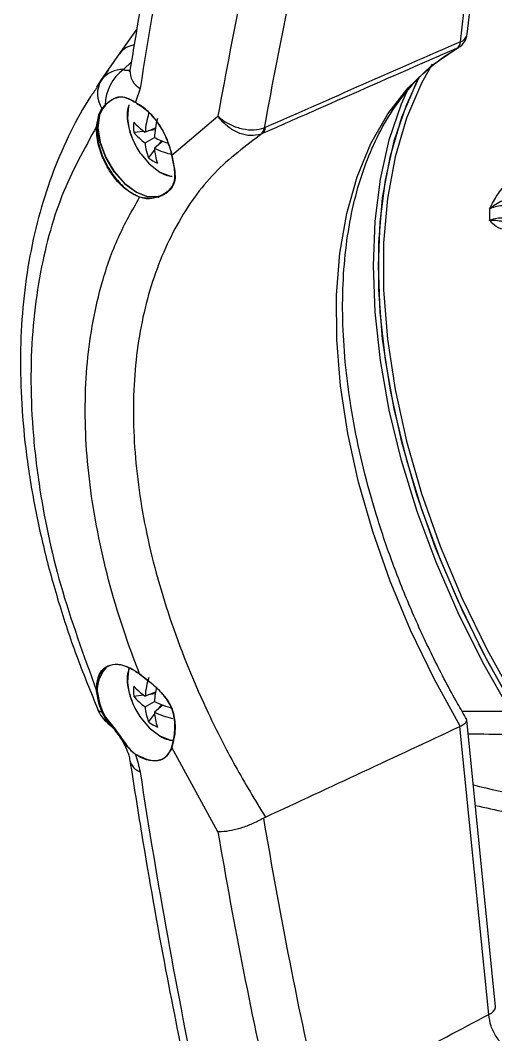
# Model space of a CAD drawing. Extents: x 16.7 to 113.1, y 4.5 to 84.5.
# Drawn here: x 18.04 to 19.366, y 5.924 to 8.753 of the extents above; entities that cross this region are included whole.
import ezdxf

# ---------------------------------------------------------------- set-up
doc = ezdxf.new("R2010")
doc.units = 0
doc.header["$MEASUREMENT"] = 0
doc.layers.add('OBJECT', color=7, linetype='CONTINUOUS')

msp = doc.modelspace()

# ---------------------------------------------------------------- linework, layer by layer
at = {"layer": 'OBJECT'}
for p, q in [((19.2678, 8.6928), (19.3225, 9.1753)), ((19.287, 8.7147), (19.3386, 9.17)), ((18.317, 8.6591), (18.3651, 8.7271)), ((18.266, 8.5862), (18.317, 8.6591)), ((19.2588, 8.6752), (19.2622, 8.6769)), ((18.3498, 8.6367), (18.3279, 8.6157)), ((18.285, 8.6134), (18.2615, 8.5798)), ((18.2538, 8.5669), (18.266, 8.5862)), ((18.3741, 8.5628), (18.361, 8.5242)), ((18.2677, 8.5068), (18.2763, 8.5174)), ((18.2776, 8.5167), (18.2691, 8.5063)), ((18.2529, 8.4566), (18.2591, 8.4887)), ((18.2605, 8.4883), (18.2543, 8.4565)), ((18.2592, 8.489), (18.2591, 8.4887)), ((18.2592, 8.489), (18.2677, 8.5068)), ((18.2605, 8.4883), (18.2606, 8.4886)), ((18.2691, 8.5063), (18.2606, 8.4886)), ((18.4627, 8.3767), (18.5915, 8.4856)), ((18.3563, 8.4409), (18.3837, 8.4442)), ((18.417, 8.4518), (18.3882, 8.441)), ((18.4025, 8.4464), (18.4164, 8.448)), ((18.715, 8.4368), (18.71, 8.4349)), ((18.7208, 8.4529), (18.7234, 8.4539)), ((18.3882, 8.4111), (18.4142, 8.4261)), ((18.4379, 8.4156), (18.4142, 8.3961)), ((18.426, 8.4058), (18.4344, 8.417)), ((18.3981, 8.3685), (18.4147, 8.3906)), ((18.4603, 8.3866), (18.4604, 8.386)), ((18.4607, 8.3859), (18.4605, 8.3865)), ((18.4607, 8.3859), (18.4627, 8.3767)), ((18.4627, 8.3767), (18.4678, 8.3524)), ((18.4676, 8.3532), (18.4628, 8.3772)), ((18.4674, 8.3527), (18.4674, 8.3524)), ((18.4678, 8.352), (18.4678, 8.3524)), ((18.4251, 8.2612), (18.425, 8.2612)), ((18.425, 8.2597), (18.4252, 8.2597)), ((18.2591, 6.8492), (18.2529, 6.8831)), ((18.2543, 6.8832), (18.2605, 6.8495)), ((18.417, 6.8791), (18.3882, 6.8684)), ((18.4025, 6.8737), (18.4164, 6.8754)), ((18.4247, 6.8864), (18.4248, 6.8863)), ((18.4252, 6.8867), (18.425, 6.8868)), ((18.2591, 6.8492), (18.2592, 6.8489)), ((18.2677, 6.8247), (18.2592, 6.8489)), ((18.2606, 6.8492), (18.2605, 6.8495)), ((18.2606, 6.8492), (18.2691, 6.8251)), ((18.3563, 6.8683), (18.3837, 6.8715)), ((18.3882, 6.8384), (18.4142, 6.8534)), ((18.2763, 6.8087), (18.2677, 6.8247)), ((18.2691, 6.8251), (18.2776, 6.8094)), ((18.4379, 6.8429), (18.4142, 6.8234)), ((18.426, 6.8331), (18.4344, 6.8444)), ((18.3981, 6.7958), (18.4147, 6.8179)), ((19.366, 6.0028), (19.2861, 6.8012)), ((19.2663, 6.7835), (19.2674, 6.784)), ((19.3468, 5.9802), (19.2663, 6.7835)), ((18.4678, 6.7446), (18.4627, 6.7252)), ((18.4628, 6.7263), (18.4676, 6.7455)), ((18.4674, 6.7456), (18.4673, 6.7452)), ((18.4678, 6.7446), (18.4678, 6.7449)), ((18.4605, 6.7201), (18.4603, 6.7197)), ((18.4605, 6.7189), (18.4607, 6.7193)), ((18.4607, 6.7204), (18.4625, 6.7255)), ((18.4627, 6.7252), (18.4607, 6.7193)), ((18.5915, 6.4898), (18.4627, 6.7252)), ((18.7237, 6.5307), (18.7185, 6.5279)), ((19.3661, 6.0021), (19.366, 6.0028))]:
    msp.add_line(p, q, dxfattribs=at)
at = {"layer": 'OBJECT', "flags": 128}
for points in [[(19.2674, 6.784), (19.1944, 6.9163), (19.129, 7.0518), (19.0717, 7.1891), (19.0232, 7.3271), (18.9837, 7.4646), (18.9536, 7.6004), (18.9332, 7.7334), (18.9227, 7.8623), (18.9221, 7.9861), (18.9315, 8.1036), (18.9508, 8.2139), (18.9798, 8.316), (19.0182, 8.409), (19.0658, 8.4921), (19.1221, 8.5646), (19.1866, 8.6258), (19.2588, 8.6752)], [(19.1892, 8.6304), (19.1596, 8.5776), (19.1176, 8.48), (19.0858, 8.3726), (19.0644, 8.2562), (19.0537, 8.1319), (19.0537, 8.0008), (19.0644, 7.8641), (19.0858, 7.7231), (19.1176, 7.5789), (19.1596, 7.4328), (19.2114, 7.2863), (19.2725, 7.1406), (19.3423, 6.9969), (19.4204, 6.8567)], [(19.1533, 8.5953), (19.1162, 8.5155), (19.0823, 8.4155), (19.0578, 8.3069), (19.0431, 8.1907), (19.0382, 8.0678), (19.0431, 7.9393), (19.0578, 7.8061), (19.0823, 7.6693), (19.1162, 7.5302), (19.1593, 7.3897), (19.2112, 7.2491), (19.2716, 7.1095), (19.3399, 6.972), (19.4157, 6.8378)], [(19.409, 6.8499), (19.3305, 6.991), (19.2603, 7.1354), (19.1988, 7.282), (19.1467, 7.4295), (19.1045, 7.5763), (19.0725, 7.7214), (19.051, 7.8633), (19.0402, 8.0008), (19.0402, 8.1326), (19.051, 8.2577), (19.0725, 8.3747), (19.1045, 8.4828), (19.1467, 8.5809), (19.1548, 8.5963)], [(19.4074, 6.8265), (19.3307, 6.9619), (19.2615, 7.1006), (19.2003, 7.2416), (19.1477, 7.3835), (19.104, 7.5254), (19.0696, 7.6659), (19.0449, 7.804), (19.03, 7.9385), (19.025, 8.0683), (19.03, 8.1924), (19.0449, 8.3096), (19.0696, 8.4192), (19.104, 8.52), (19.124, 8.5655)], [(18.2606, 8.4886), (18.2567, 8.4534), (18.2628, 8.4128), (18.2784, 8.3706), (18.302, 8.3309), (18.3314, 8.2973), (18.3638, 8.2732), (18.396, 8.2608), (18.4251, 8.2612)], [(18.425, 8.2612), (18.3959, 8.2608), (18.3637, 8.2732), (18.3314, 8.2973), (18.3021, 8.3307), (18.2785, 8.3704), (18.2628, 8.4125), (18.2567, 8.4531), (18.2605, 8.4883)], [(18.377, 8.3792), (18.3999, 8.3525), (18.4294, 8.3297)], [(18.4604, 8.3868), (18.4604, 8.3867), (18.4603, 8.3867), (18.4603, 8.3866), (18.4603, 8.3866), (18.4603, 8.3865), (18.4604, 8.3865), (18.4605, 8.3865)], [(18.4627, 8.3767), (18.4626, 8.3768), (18.4625, 8.3768), (18.4625, 8.3769), (18.4625, 8.3769), (18.4625, 8.377), (18.4626, 8.3771), (18.4627, 8.3771), (18.4628, 8.3772)], [(18.4294, 8.3297), (18.459, 8.3184), (18.4641, 8.3176)], [(18.377, 6.8065), (18.3999, 6.7798), (18.4294, 6.7571)], [(18.4294, 6.7571), (18.459, 6.7457), (18.4641, 6.745)], [(19.3468, 5.9802), (19.3544, 5.9844), (19.3603, 5.9893), (19.3642, 5.9945), (19.366, 5.9999), (19.3661, 6.0021)]]:
    msp.add_lwpolyline(points, dxfattribs=at)
at = {"layer": 'OBJECT'}
for centre, radius, start, end in [((19.2373, 8.7203), 0.05, 299.7859, 353.537), ((19.2585, 8.7202), 0.029, 288.7251, 348.9198), ((19.2454, 8.6932), 0.0224, 306.4856, 358.8191), ((18.3679, 8.6227), 0.0626, 99.8318, 144.4141), ((18.3253, 8.5412), 0.0745, 88.0369, 142.7981), ((18.4049, 8.5125), 0.1287, 126.734, 177.8203), ((18.4023, 8.6116), 0.0564, 177.6388, 240.0278), ((18.3295, 8.5479), 0.0742, 148.8682, 213.5556), ((18.2773, 8.5179), 0.00116, 202.8771, 281.3284), ((18.4937, 8.4849), 0.1543, 168.0105, 206.002), ((18.3615, 8.5241), 0.000466, 167.2766, 299.5295), ((18.2601, 8.4896), 0.00132, 221.3377, 290.863), ((18.2602, 8.4899), 0.00132, 221.1769, 290.0612), ((18.2687, 8.5074), 0.00117, 209.9348, 290.1158), ((18.6358, 8.4209), 0.2484, 163.1046, 175.3403), ((18.4956, 8.4549), 0.14, 174.2686, 185.7314), ((18.473, 8.5704), 0.1546, 221.0265, 236.7738), ((18.7264, 8.4051), 0.3129, 166.334, 176.1651), ((18.2536, 8.458), 0.00161, 242.033, 294.0548), ((18.467, 8.5272), 0.1403, 217.9559, 235.8746), ((18.6935, 8.457), 0.0277, 306.8606, 351.4412), ((18.7005, 8.4545), 0.0229, 309.4993, 358.5703), ((18.5563, 8.5081), 0.2208, 204.276, 215.7186), ((18.5283, 8.4212), 0.1404, 184.1283, 202.0453), ((18.5474, 8.6958), 0.3009, 243.7243, 251.257), ((18.5205, 8.6205), 0.2484, 244.6624, 256.8975), ((18.5686, 8.4048), 0.1547, 183.2293, 198.9752), ((18.4606, 8.3861), 0.00025, 208.0366, 280.6704), ((18.2708, 8.3295), 0.1983, 6.7637, 16.8264), ((18.2709, 8.3295), 0.1981, 6.8721, 16.6603), ((18.4799, 8.4821), 0.14, 234.2715, 245.7338), ((18.4678, 8.3527), 0.000486, 119.6909, 182.9693), ((18.4678, 8.3529), 0.000493, 198.8181, 262.9511), ((18.4679, 8.3525), 0.000498, 198.7557, 262.7575), ((18.4259, 8.2605), 0.00114, 138.2243, 224.5033), ((18.426, 8.2605), 0.00115, 139.1756, 224.5819), ((18.3742, 8.2595), 0.00135, 124.3888, 185.3961), ((20.9159, 8.2109), 1.5667, 179.4233, 180.5767), ((18.35, 6.8831), 0.0956, 137.2485, 200.7848), ((18.3497, 6.8832), 0.0953, 137.217, 200.6617), ((18.4937, 6.9123), 0.1543, 168.0103, 206.0022), ((18.3731, 6.9293), 0.000302, 161.9124, 298.6176), ((18.6358, 6.8482), 0.2483, 163.1042, 175.3404), ((18.2535, 6.8845), 0.00147, 243.2069, 300.5889), ((18.4956, 6.8823), 0.14, 174.2684, 185.7316), ((18.473, 6.9977), 0.1546, 221.0266, 236.7746), ((18.7194, 6.8332), 0.3058, 168.5315, 176.2207), ((18.413, 6.8984), 0.0167, 314.4182, 315.974), ((18.4335, 6.8783), 0.012, 135.2363, 137.1934), ((18.4186, 6.893), 0.00914, 313.2595, 316.1124), ((18.2595, 6.8509), 0.00177, 255.897, 305.7709), ((18.2596, 6.8506), 0.00178, 256.1593, 305.3191), ((18.467, 6.9546), 0.1403, 217.9551, 235.8754), ((18.5522, 7.1343), 0.3129, 243.8367, 253.6678), ((18.3477, 6.87), 0.1, 203.1474, 230.057), ((18.2667, 6.8376), 0.0129, 212.2322, 274.1945), ((18.2677, 6.8271), 0.00245, 269.5512, 304.9574), ((18.5563, 6.9354), 0.2208, 204.276, 215.7186), ((18.5283, 6.8485), 0.1404, 184.1279, 202.0458), ((18.5205, 7.0479), 0.2483, 244.6616, 256.8984), ((18.5686, 6.8321), 0.1547, 183.2289, 198.9756), ((18.2758, 6.811), 0.00238, 280.8197, 317.0187), ((18.2982, 6.8097), 0.022, 182.709, 228.4857), ((18.4799, 6.9094), 0.1399, 234.268, 245.7374), ((18.3774, 6.7568), 0.091, 336.1483, 353.0819), ((18.3772, 6.7568), 0.0911, 336.4399, 352.8878), ((18.4679, 6.7454), 0.000482, 114.0039, 162.6877), ((18.468, 6.7455), 0.000615, 174.4035, 250.0942), ((18.468, 6.7452), 0.000615, 173.8507, 249.7711), ((18.3626, 6.7052), 0.00159, 122.8555, 176.7935), ((18.4611, 6.7195), 0.000778, 161.0755, 228.4144), ((18.4612, 6.7198), 0.000771, 161.3122, 228.8064), ((18.4611, 6.7198), 0.000655, 120.3973, 157.7259), ((18.4631, 6.7257), 0.000668, 122.3933, 233.869), ((18.3883, 6.6986), 0.0436, 193.1485, 251.0629)]:
    msp.add_arc(centre, radius, start, end, dxfattribs=at)
for centre, major_axis, ratio, start_param, end_param in [((29.0252, 15.616), (8.6782, 15.0549), 0.435892, 2.22419, 2.288638), ((32.2505, 13.7541), (11.7585, 13.1395), 0.561291, 2.348868, 2.402736), ((32.3115, 13.699), (11.7075, 13.0528), 0.561109, 2.349484, 2.404274), ((19.2472, 7.9377), (10.7401, 4.7129), 0.058267, 1.543316, 1.594013), ((19.0678, 7.6042), (10.5578, 4.9562), 0.070939, 4.646524, 4.6979), ((21.2115, 8.2103), (3.5048, 0.8364), 0.337357, 4.053846, 4.131752), ((29.0252, 15.616), (5.5041, 16.751), 0.560269, 2.306716, 2.371164), ((23.6165, 8.7156), (5.4469, 1.2998), 0.337357, 3.722623, 3.804527), ((32.3115, 13.7188), (8.654, 14.9534), 0.719689, 2.425419, 2.481145), ((32.2505, 13.7541), (8.7039, 15.04), 0.71887, 2.42727, 2.481138), ((-10.3599, -6.1464), (41.2178, 19.304), 0.050051, 5.477163, 5.493517)]:
    msp.add_ellipse(centre, major_axis=major_axis, ratio=ratio, start_param=start_param, end_param=end_param, dxfattribs=at)
for points, knots in [([(18.5621, 9.5828), (18.6293, 9.5945), (18.7638, 9.6182), (18.9779, 9.6122), (19.1974, 9.5758), (19.4202, 9.5047), (19.6429, 9.4016), (19.862, 9.2681), (20.0741, 9.1051), (20.2775, 8.9165), (20.4573, 8.7182), (20.6148, 8.5187), (20.7041, 8.3865), (20.7488, 8.3204)], [0, 0, 0, 0, 0.0947289, 0.1897538, 0.2844742, 0.3792526, 0.4743386, 0.5691143, 0.6628629, 0.7569108, 0.8506657, 0.9253324, 1, 1, 1, 1]), ([(18.5114, 9.5178), (18.498, 9.4512), (18.4591, 9.2582), (18.4028, 8.9561), (18.3641, 8.7234), (18.346, 8.614)], [0, 0, 0, 0, 0.217961, 0.63241, 1, 1, 1, 1]), ([(20.6488, 8.2502), (20.5944, 8.3305), (20.4855, 8.4914), (20.3052, 8.7098), (20.1147, 8.9078), (19.914, 9.0801), (19.7064, 9.2257), (19.4949, 9.3421), (19.2824, 9.4268), (19.0717, 9.481), (18.8766, 9.5024), (18.6981, 9.4984), (18.5922, 9.4781), (18.5392, 9.468)], [0, 0, 0, 0, 0.0941084, 0.1885081, 0.2826058, 0.3767764, 0.4712531, 0.5654204, 0.6584643, 0.7518055, 0.8448573, 0.9224279, 1, 1, 1, 1]), ([(18.8401, 9.3202), (18.8883, 9.3182), (18.9847, 9.3142), (19.1347, 9.287), (19.2877, 9.2437), (19.4414, 9.1831), (19.5929, 9.1068), (19.7429, 9.015), (19.8916, 8.9071), (20.0447, 8.7774), (20.2004, 8.6259), (20.3021, 8.5067), (20.3532, 8.4468)], [0, 0, 0, 0, 0.095398, 0.1907956, 0.2889546, 0.3871132, 0.4825164, 0.5779195, 0.6761073, 0.7742954, 0.8866037, 1, 1, 1, 1]), ([(18.9092, 9.2483), (18.93, 9.2483), (18.9891, 9.2483), (19.0901, 9.2355), (19.2108, 9.2108), (19.333, 9.1741), (19.4553, 9.1261), (19.5771, 9.0671), (19.6978, 8.9974), (19.8172, 8.9174), (19.9352, 8.827), (20.051, 8.727), (20.164, 8.6173), (20.2626, 8.5124), (20.3215, 8.4409), (20.3454, 8.412)], [0, 0, 0, 0, 0.044901, 0.127873, 0.210549, 0.292984, 0.3752, 0.456609, 0.537595, 0.618668, 0.699864, 0.781207, 0.862702, 0.944336, 1, 1, 1, 1]), ([(19.2588, 8.6752), (19.2325, 8.6638), (19.1015, 8.6065), (18.9202, 8.5271), (18.7652, 8.4589), (18.715, 8.4368)], [0, 0, 0, 0, 0.144675, 0.723377, 1, 1, 1, 1]), ([(19.2858, 6.8028), (19.2771, 6.8176), (19.2447, 6.8733), (19.1929, 6.9725), (19.1333, 7.1003), (19.0812, 7.2296), (19.0367, 7.3592), (19.0001, 7.4881), (18.9719, 7.6152), (18.952, 7.7396), (18.9408, 7.8603), (18.9381, 7.9763), (18.944, 8.0867), (18.9582, 8.1908), (18.9808, 8.2876), (19.0113, 8.3766), (19.0495, 8.4571), (19.0952, 8.5287), (19.148, 8.5908), (19.2038, 8.6405), (19.244, 8.6656), (19.2622, 8.6769)], [0, 0, 0, 0, 0.019886, 0.074866, 0.129851, 0.18482, 0.239767, 0.294684, 0.349565, 0.404404, 0.459198, 0.513946, 0.568657, 0.623349, 0.678044, 0.732792, 0.787672, 0.842793, 0.89828, 0.954239, 1, 1, 1, 1]), ([(18.3279, 8.6157), (18.3293, 8.6151), (18.3354, 8.6127), (18.3413, 8.6136), (18.3458, 8.6143)], [0, 0, 0, 0, 0.221639, 1, 1, 1, 1]), ([(18.3459, 8.614), (18.3459, 8.6139), (18.3456, 8.6103), (18.3441, 8.6084), (18.345, 8.6096), (18.3451, 8.6098)], [0, 0, 0, 0, 0.021162, 0.881994, 1, 1, 1, 1]), ([(18.2543, 8.5656), (18.2482, 8.5572), (18.2202, 8.5187), (18.179, 8.4414), (18.1312, 8.3342), (18.0934, 8.2187), (18.0652, 8.0966), (18.047, 7.9688), (18.0392, 7.8364), (18.0414, 7.6998), (18.0535, 7.5593), (18.0755, 7.4153), (18.1072, 7.2688), (18.1484, 7.1208), (18.1974, 6.9744), (18.237, 6.878), (18.2564, 6.8309)], [0, 0, 0, 0, 0.020814, 0.095124, 0.16998, 0.245233, 0.32071, 0.396205, 0.471354, 0.546427, 0.622074, 0.698098, 0.774374, 0.850763, 0.927114, 1, 1, 1, 1]), ([(18.2763, 8.5174), (18.2869, 8.5257), (18.3055, 8.5403), (18.3306, 8.5405), (18.3466, 8.5318), (18.3591, 8.5253), (18.361, 8.5242)], [0, 0, 0, 0, 0.353797, 0.623722, 0.940059, 1, 1, 1, 1]), ([(18.3618, 8.5237), (18.3515, 8.5294), (18.3323, 8.5399), (18.3095, 8.5391), (18.2885, 8.5269), (18.2796, 8.5186), (18.2776, 8.5167)], [0, 0, 0, 0, 0.352536, 0.661543, 0.924398, 1, 1, 1, 1]), ([(18.3428, 8.5169), (18.3411, 8.5105), (18.3366, 8.4941), (18.339, 8.4634), (18.3469, 8.4399), (18.3507, 8.4287)], [0, 0, 0, 0, 0.252427, 0.644871, 1, 1, 1, 1]), ([(18.361, 8.5242), (18.3731, 8.5165), (18.3971, 8.5012), (18.4286, 8.4622), (18.45, 8.4222), (18.4576, 8.3964), (18.4605, 8.3865)], [0, 0, 0, 0, 0.275398, 0.550788, 0.82642, 1, 1, 1, 1]), ([(18.4606, 8.3869), (18.4555, 8.4027), (18.4454, 8.4344), (18.4177, 8.4776), (18.3885, 8.5078), (18.3692, 8.5193), (18.3618, 8.5237)], [0, 0, 0, 0, 0.276327, 0.552666, 0.828652, 1, 1, 1, 1]), ([(18.5915, 8.4856), (18.5916, 8.4855), (18.5942, 8.483), (18.605, 8.4736), (18.6274, 8.4599), (18.6598, 8.4492), (18.6929, 8.4459), (18.7115, 8.4506), (18.7208, 8.4529)], [0, 0, 0, 0, 0.003161, 0.081419, 0.314069, 0.543809, 0.771874, 1, 1, 1, 1]), ([(18.71, 8.4349), (18.701, 8.433), (18.6829, 8.4292), (18.6521, 8.4362), (18.6227, 8.4519), (18.603, 8.4702), (18.5938, 8.4823), (18.5916, 8.4855), (18.5915, 8.4856)], [0, 0, 0, 0, 0.22823, 0.4564, 0.686137, 0.918665, 0.996838, 1, 1, 1, 1]), ([(18.2529, 8.4566), (18.2182, 8.3942), (18.1481, 8.2681), (18.0971, 8.0742), (18.0741, 7.903), (18.0677, 7.7622), (18.0729, 7.6147), (18.095, 7.4207), (18.1457, 7.1761), (18.2169, 6.9816), (18.2529, 6.8831)], [0, 0, 0, 0, 0.1583078, 0.3203927, 0.4074998, 0.494607, 0.5842284, 0.6738497, 0.8349381, 1, 1, 1, 1]), ([(18.3729, 8.2593), (18.3608, 8.2652), (18.3367, 8.2768), (18.3026, 8.3116), (18.2751, 8.3547), (18.2571, 8.4025), (18.2522, 8.4369), (18.2528, 8.4539), (18.2529, 8.4566)], [0, 0, 0, 0, 0.192554, 0.385108, 0.577706, 0.770473, 0.963486, 1, 1, 1, 1]), ([(18.2543, 8.4565), (18.2548, 8.4417), (18.2557, 8.4121), (18.2723, 8.3639), (18.2981, 8.3197), (18.331, 8.284), (18.3573, 8.2668), (18.3713, 8.2614), (18.3734, 8.2606)], [0, 0, 0, 0, 0.193231, 0.386467, 0.579539, 0.772364, 0.965005, 1, 1, 1, 1]), ([(18.715, 8.4368), (18.669, 8.4027), (18.5769, 8.3344), (18.4712, 8.1854), (18.3957, 8.005), (18.3552, 7.7955), (18.3529, 7.5651), (18.3869, 7.3214), (18.4573, 7.0703), (18.5464, 6.8528), (18.6378, 6.6727), (18.6951, 6.578), (18.7237, 6.5307)], [0, 0, 0, 0, 0.106943, 0.213881, 0.324028, 0.434172, 0.543513, 0.652855, 0.761837, 0.870824, 0.935412, 1, 1, 1, 1]), ([(18.4251, 8.2612), (18.4364, 8.2667), (18.4587, 8.2773), (18.4723, 8.3047), (18.4718, 8.3299), (18.4687, 8.3472), (18.4677, 8.3528)], [0, 0, 0, 0, 0.307575, 0.605515, 0.870212, 1, 1, 1, 1]), ([(18.4678, 8.352), (18.47, 8.3389), (18.4744, 8.3126), (18.4649, 8.2842), (18.444, 8.2669), (18.4293, 8.2613), (18.4252, 8.2597)], [0, 0, 0, 0, 0.309279, 0.616002, 0.891249, 1, 1, 1, 1]), ([(18.4305, 8.3288), (18.436, 8.3259), (18.4471, 8.3197), (18.4583, 8.3185), (18.4641, 8.3179)], [0, 0, 0, 0, 0.484576, 1, 1, 1, 1]), ([(19.3493, 8.2267), (19.3493, 8.2268), (19.3521, 8.2323), (19.361, 8.2502), (19.3757, 8.2746), (19.3965, 8.2973), (19.409, 8.3049), (19.4152, 8.3088)], [0, 0, 0, 0, 0.002801, 0.172014, 0.557121, 0.77845, 1, 1, 1, 1]), ([(18.3734, 8.2606), (18.3862, 8.2582), (18.4036, 8.2549), (18.4205, 8.2599), (18.425, 8.2612)], [0, 0, 0, 0, 0.730795, 1, 1, 1, 1]), ([(19.4348, 8.27), (19.4303, 8.2685), (19.4202, 8.2651), (19.3975, 8.2548), (19.3757, 8.2453), (19.3579, 8.2337), (19.3522, 8.2292), (19.3494, 8.2268), (19.3493, 8.2267)], [0, 0, 0, 0, 0.152595, 0.335214, 0.766582, 0.880805, 0.996724, 1, 1, 1, 1]), ([(18.3729, 6.9294), (18.361, 6.9608), (18.3151, 7.0824), (18.2566, 7.2942), (18.2183, 7.5564), (18.2208, 7.8027), (18.2571, 7.9985), (18.3106, 8.1496), (18.3521, 8.2228), (18.3729, 8.2593)], [0, 0, 0, 0, 0.062217, 0.241055, 0.419891, 0.59818, 0.776471, 0.888235, 1, 1, 1, 1]), ([(18.425, 8.2597), (18.4121, 8.2568), (18.3943, 8.2529), (18.3774, 8.258), (18.3729, 8.2593)], [0, 0, 0, 0, 0.729925, 1, 1, 1, 1]), ([(19.4303, 8.2261), (19.4251, 8.2285), (19.4146, 8.2334), (19.3945, 8.2362), (19.3742, 8.2351), (19.3588, 8.2312), (19.3514, 8.2277), (19.3493, 8.2267)], [0, 0, 0, 0, 0.2274708, 0.4548545, 0.6822369, 0.909583, 1, 1, 1, 1]), ([(19.3493, 8.1951), (19.3514, 8.196), (19.3589, 8.1991), (19.3742, 8.2024), (19.3946, 8.2027), (19.4146, 8.1992), (19.4251, 8.1942), (19.4303, 8.1916)], [0, 0, 0, 0, 0.090606, 0.317989, 0.545362, 0.772689, 1, 1, 1, 1]), ([(19.3493, 8.1951), (19.3494, 8.1952), (19.3522, 8.1954), (19.3579, 8.1957), (19.3757, 8.1952), (19.3934, 8.1902), (19.4076, 8.1879), (19.409, 8.1877)], [0, 0, 0, 0, 0.004609, 0.167679, 0.328362, 0.935193, 1, 1, 1, 1]), ([(19.4152, 8.174), (19.409, 8.1719), (19.3965, 8.1676), (19.3757, 8.1712), (19.361, 8.1825), (19.3521, 8.1921), (19.3493, 8.1951), (19.3493, 8.1951)], [0, 0, 0, 0, 0.2215503, 0.4428786, 0.8279855, 0.9972015, 1, 1, 1, 1]), ([(18.2529, 6.8831), (18.2534, 6.896), (18.2543, 6.9217), (18.2711, 6.9471), (18.297, 6.959), (18.3301, 6.9551), (18.3567, 6.9416), (18.3707, 6.931), (18.3729, 6.9294)], [0, 0, 0, 0, 0.19324, 0.386487, 0.579566, 0.772391, 0.965025, 1, 1, 1, 1]), ([(18.3734, 6.9291), (18.3615, 6.9371), (18.3375, 6.9529), (18.3037, 6.9588), (18.2763, 6.9501), (18.2584, 6.9269), (18.2537, 6.9014), (18.2542, 6.8857), (18.2543, 6.8832)], [0, 0, 0, 0, 0.192566, 0.38513, 0.577737, 0.770506, 0.963514, 1, 1, 1, 1]), ([(18.3434, 6.9467), (18.3414, 6.9395), (18.3366, 6.9224), (18.3389, 6.8908), (18.3469, 6.8672), (18.3507, 6.8561)], [0, 0, 0, 0, 0.275271, 0.655719, 1, 1, 1, 1]), ([(18.3729, 6.9294), (18.3859, 6.9198), (18.4035, 6.9067), (18.4206, 6.8909), (18.425, 6.8868)], [0, 0, 0, 0, 0.7368921, 1, 1, 1, 1]), ([(18.425, 6.8867), (18.4122, 6.8979), (18.3947, 6.9131), (18.378, 6.9257), (18.3734, 6.9291)], [0, 0, 0, 0, 0.728741, 1, 1, 1, 1]), ([(18.4677, 6.7459), (18.4698, 6.7601), (18.474, 6.7885), (18.4646, 6.8358), (18.4438, 6.8674), (18.4292, 6.8824), (18.4251, 6.8866)], [0, 0, 0, 0, 0.306652, 0.614033, 0.892132, 1, 1, 1, 1]), ([(18.4252, 6.8867), (18.4366, 6.874), (18.4591, 6.8493), (18.4726, 6.8041), (18.4721, 6.7685), (18.4689, 6.7509), (18.4678, 6.7449)], [0, 0, 0, 0, 0.308984, 0.604097, 0.866163, 1, 1, 1, 1]), ([(19.2723, 6.8261), (19.3047, 6.8259), (19.3496, 6.8256), (19.3947, 6.8263), (19.4074, 6.8265)], [0, 0, 0, 0, 0.7202375, 1, 1, 1, 1]), ([(18.361, 6.7053), (18.3505, 6.7149), (18.3324, 6.7315), (18.3112, 6.7662), (18.2903, 6.7895), (18.2798, 6.8038), (18.2763, 6.8087)], [0, 0, 0, 0, 0.356929, 0.612991, 0.870168, 1, 1, 1, 1]), ([(18.2776, 6.8094), (18.288, 6.7967), (18.3066, 6.774), (18.3316, 6.7377), (18.3474, 6.7162), (18.3598, 6.7079), (18.3618, 6.7066)], [0, 0, 0, 0, 0.350739, 0.62487, 0.939556, 1, 1, 1, 1]), ([(18.2835, 6.7932), (18.2893, 6.7882), (18.2988, 6.7798), (18.3078, 6.7675), (18.3114, 6.7626)], [0, 0, 0, 0, 0.599956, 1, 1, 1, 1]), ([(19.2674, 6.784), (19.2712, 6.7862), (19.2789, 6.7906), (19.2849, 6.7967), (19.287, 6.8008), (19.2855, 6.8022), (19.2851, 6.8025)], [0, 0, 0, 0, 0.302992, 0.605802, 0.913954, 1, 1, 1, 1]), ([(18.3114, 6.7626), (18.3137, 6.7597), (18.3224, 6.7488), (18.3337, 6.7275), (18.3429, 6.7039), (18.3448, 6.6932), (18.3457, 6.6885)], [0, 0, 0, 0, 0.119952, 0.458042, 0.759913, 1, 1, 1, 1]), ([(18.4305, 6.7562), (18.436, 6.7532), (18.4485, 6.7464), (18.4609, 6.7452), (18.468, 6.7445)], [0, 0, 0, 0, 0.433379, 1, 1, 1, 1]), ([(18.4605, 6.7189), (18.4555, 6.7103), (18.4453, 6.693), (18.4174, 6.685), (18.3879, 6.6902), (18.3685, 6.7011), (18.361, 6.7053)], [0, 0, 0, 0, 0.276322, 0.552658, 0.828642, 1, 1, 1, 1]), ([(18.361, 6.7053), (18.3611, 6.7052), (18.3674, 6.6889), (18.3708, 6.673), (18.3741, 6.6573)], [0, 0, 0, 0, 0.0080191, 1, 1, 1, 1]), ([(18.3618, 6.7066), (18.3737, 6.7003), (18.3975, 6.6879), (18.4289, 6.6879), (18.4501, 6.6999), (18.4577, 6.7144), (18.4606, 6.72)], [0, 0, 0, 0, 0.275405, 0.550801, 0.826444, 1, 1, 1, 1]), ([(18.3458, 6.6883), (18.3565, 6.6206), (18.3874, 6.4244), (18.4414, 6.1183), (18.4891, 5.8838), (18.5115, 5.7737)], [0, 0, 0, 0, 0.2182226, 0.6325864, 1, 1, 1, 1]), ([(19.3099, 6.5635), (19.3656, 6.5509), (19.4708, 6.527), (19.5792, 6.5103), (19.6302, 6.5024)], [0, 0, 0, 0, 0.529285, 1, 1, 1, 1]), ([(18.7185, 6.5279), (18.7095, 6.523), (18.6914, 6.5132), (18.6597, 6.5011), (18.6285, 6.4926), (18.6059, 6.4896), (18.5947, 6.4896), (18.5916, 6.4898), (18.5915, 6.4898)], [0, 0, 0, 0, 0.21898, 0.437723, 0.66271, 0.898747, 0.996503, 1, 1, 1, 1]), ([(19.3886, 5.8923), (19.3815, 5.9006), (19.3672, 5.9172), (19.3518, 5.9488), (19.3485, 5.9695), (19.3468, 5.9802)], [0, 0, 0, 0, 0.326673, 0.652869, 1, 1, 1, 1])]:
    msp.add_open_spline(points, degree=3, knots=knots, dxfattribs=at)

doc.saveas('drawing.dxf')
